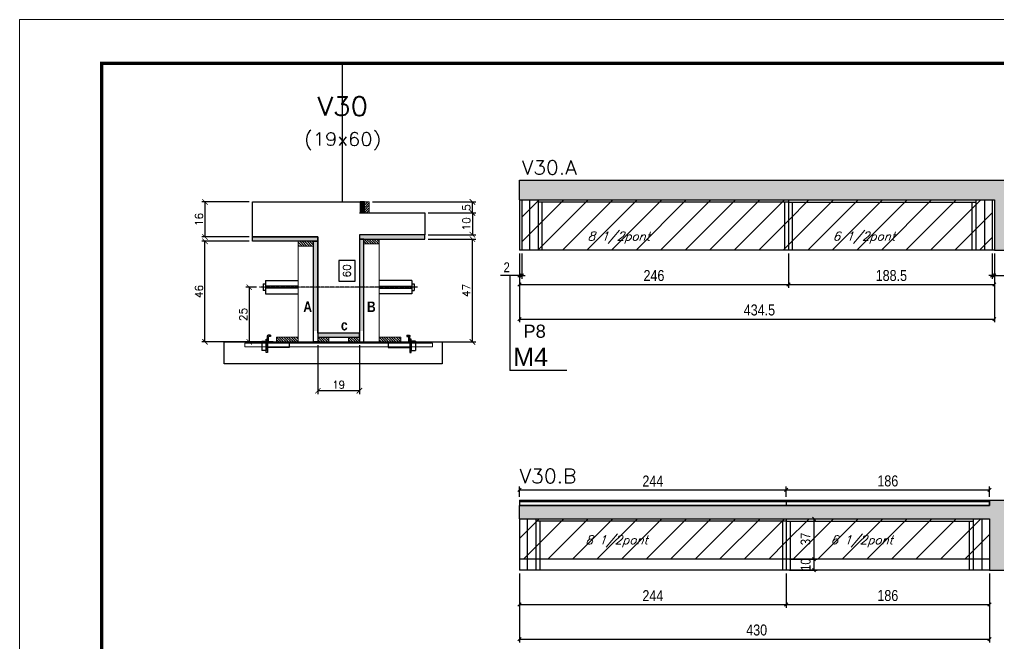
# Model space of a CAD drawing. Extents: x -10448 to -1189, y -11772 to 17235.
# Drawn here: x -10448 to -9553, y 7085 to 7656 of the extents above; entities that cross this region are included whole.
import ezdxf
from ezdxf.enums import TextEntityAlignment as Align

# ---------------------------------------------------------------- set-up
doc = ezdxf.new("R2010")
doc.units = 0
doc.linetypes.add('DASHED', pattern=[0.75, 0.5, -0.25])
doc.linetypes.add('HIDDEN', pattern=[0.375, 0.25, -0.125])
for name, color, linetype in [('5', 5, 'Continuous'), ('barrote', 251, 'Continuous'), ('COTA', 241, 'Continuous'), ('Cota Seção (2x)', 4, 'Continuous'), ('detalhes', 4, 'Continuous'), ('NOMENCLATURA', 7, 'Continuous'), ('Painéis', 200, 'Continuous'), ('presilha', 1, 'Continuous'), ('Reaproveitamento', 251, 'Continuous'), ('SARR_2.2x7', 40, 'Continuous'), ('SARR_3.5x7', 81, 'Continuous'), ('SARR_EDITAR', 141, 'Continuous'), ('TENSOR', 3, 'Continuous'), ('texto', 7, 'Continuous'), ('Texto de Titulo', 7, 'Continuous'), ('Texto Qtd Sarr', 242, 'Continuous')]:
    doc.layers.add(name, color=color, linetype=linetype)
for name, color, linetype, lineweight in [('CONCRETO', 251, 'Continuous', 25), ('Folhas', 255, 'Continuous', 9), ('Hachura', 251, 'Continuous', 9), ('Madeira', 126, 'Continuous', 18), ('SARRAFO DE PRESSAO', 251, 'DASHED', 9), ('SCO-___-LAJ', 2, 'Continuous', 0), ('Texto Seção', 7, 'Continuous', 15)]:
    doc.layers.add(name, color=color, linetype=linetype, lineweight=lineweight)
doc.styles.add('COTA TECNICA', font='techl___.ttf', dxfattribs={"height": 10})
doc.styles.add('COTA TECNICA-50', font='techl___.ttf', dxfattribs={"height": 9})
doc.styles.add('REGUA-120', font='ROMANS.shx', dxfattribs={"height": 15})
doc.styles.add('Romans', font='romans.shx')
doc.styles.get("Standard").update_dxf_attribs({"font": 'arial.ttf'})
doc.styles.add('TECNICA', font='techb___.ttf', dxfattribs={"height": 10})
doc.dimstyles.new('COTA PAINEL-50', dxfattribs={"dimtxt": 9, "dimasz": 3, "dimexe": 3, "dimexo": 3, "dimgap": 3, "dimtad": 1, "dimdec": 1, "dimzin": 12, "dimdsep": 46, "dimtxsty": 'COTA TECNICA-50', "dimblk1": 'OBLIQUE', "dimblk2": 'OBLIQUE', "dimsah": 1, "dimcen": 0.9, "dimclrd": 4, "dimclre": 4, "dimclrt": 240, "dimadec": 1, "dimazin": 3, "dimtfac": 1, "dimtdec": 1, "dimtmove": 0, "dimatfit": 3, "dimfxl": 1, "dimtolj": 1, "dimtzin": 12, "dimarcsym": 0})
doc.dimstyles.new('Cota Seção (2x)', dxfattribs={"dimtxt": 7, "dimasz": 5, "dimexe": 3, "dimexo": 3, "dimgap": 2, "dimtad": 3, "dimdec": 1, "dimlfac": 0.5, "dimzin": 12, "dimdsep": 46, "dimtxsty": 'Romans', "dimblk": 'ARCHTICK', "dimcen": 0, "dimclrd": 4, "dimclre": 4, "dimclrt": 1, "dimadec": 1, "dimazin": 3, "dimtfac": 1, "dimtdec": 1, "dimtmove": 0, "dimatfit": 3, "dimldrblk": 'OBLIQUE', "dimfxl": 1, "dimtolj": 1, "dimtzin": 12, "dimarcsym": 0})
doc.dimstyles.new('Cota Seção interna', dxfattribs={"dimtxt": 7, "dimasz": 6, "dimexe": 0.18, "dimexo": 2, "dimgap": -4, "dimtad": 3, "dimdec": 1, "dimlfac": 0.5, "dimzin": 12, "dimdsep": 46, "dimtxsty": 'Romans', "dimblk": 'ARCHTICK', "dimcen": 0.09, "dimse1": 1, "dimse2": 1, "dimsd1": 1, "dimsd2": 1, "dimclrd": 180, "dimclre": 5, "dimclrt": 1, "dimadec": 0, "dimazin": 3, "dimtfac": 1, "dimtdec": 1, "dimtofl": 0, "dimtmove": 0, "dimatfit": 3, "dimldrblk": 'ARCHTICK', "dimfxl": 1, "dimtolj": 1, "dimtzin": 0, "dimarcsym": 0})
doc.dimstyles.new('PAINEL', dxfattribs={"dimtxt": 10, "dimasz": 3, "dimexe": 3, "dimexo": 3, "dimgap": 3, "dimtad": 1, "dimdec": 1, "dimzin": 12, "dimdsep": 46, "dimtxsty": 'COTA TECNICA', "dimblk1": 'OBLIQUE', "dimblk2": 'OBLIQUE', "dimsah": 1, "dimcen": 0.9, "dimclrd": 4, "dimclre": 4, "dimclrt": 240, "dimadec": 1, "dimazin": 3, "dimtfac": 1, "dimtdec": 1, "dimtmove": 0, "dimatfit": 3, "dimfxl": 1, "dimtolj": 1, "dimtzin": 12, "dimarcsym": 0})
pattern_1 = [(45, (-139469.283, -18395.978), (-11.2253202, 11.2253202), [])]
pattern_2 = [(50, (-139469.2827, -18395.9775), (5.46554007, -0.47817257), [0.5715, -6.2865]), (355, (-139469.2827, -18395.9775), (-1.05730264, 5.73170536), [0.4572, -5.02921753]), (100.4514447, (-139468.827, -18396.0174), (4.40823741, 5.25353256), [0.48570026, -5.34270734]), (46.1842, (-139469.283, -18394.4535), (8.13237123, -1.26126984), [0.85725, -9.42975]), (96.6355576, (-139468.605, -18394.559), (7.122124, 7.42278374), [0.7285507, -8.01406824]), (351.184151, (-139469.283, -18394.4535), (7.122124, 7.42278374), [0.685799, -7.54379196]), (21, (-139468.5207, -18394.8345), (4.54843174, -3.06795595), [0.5715, -6.2865]), (326, (-139468.5207, -18394.8345), (1.85406085, 5.52563898), [0.4572, -5.0292]), (71.451445, (-139468.1417, -18395.09), (6.40249258, 2.45768307), [0.48570026, -5.34269813]), (37.5, (-139469.2827, -18395.9775), (0.092658098, 2.536651166), [0, -4.96824, 0, -5.1054, 0, -5.04825]), (7.5, (-139469.2827, -18395.9775), (2.004589875, 3.005417245), [0, -2.91084, 0, -4.85394, 0, -1.92405]), (327.5, (-139470.982, -18395.9775), (4.067717855, -0.17186232), [0, -1.905, 0, -5.9436, 0, -7.8867]), (317.5, (-139471.744, -18395.9775), (4.44387544, 0.76279473), [0, -2.4765, 0, -3.94716, 0, -5.6007])]

# ---------------------------------------------------------------- blocks, each defined once
blk = doc.blocks.new('9999999999')
at = {"layer": 'Folhas'}
blk.add_lwpolyline([(98138.98, 34190.21), (99623.98, 34190.21), (99623.98, 35240.21), (98138.98, 35240.21)], close=True, dxfattribs=at)
at = {"layer": 'Folhas', "color": 30, "const_width": 3}
blk.add_lwpolyline([(98213.98, 34230.21), (99583.98, 34230.21), (99583.98, 35200.21), (98213.98, 35200.21)], close=True, dxfattribs=at)
blk = doc.blocks.new('titulo1')
at = {"layer": 'Defpoints', "color": 252, "linetype": 'HIDDEN', "ltscale": 2}
blk.add_line((0, 0), (0, 125), dxfattribs=at)
at = {"layer": 'Defpoints', "style": 'Romans', "oblique": 15}
blk.add_attdef('FOLHA', text='', height=10, dxfattribs=at).set_placement((0, 15.58), align=Align.MIDDLE_CENTER)
at = {"layer": 'Texto Qtd Sarr', "color": 3, "style": 'Romans', "oblique": 15}
for tag, height, p in [('TITULO', 17, (0, 71.45)), ('SEÇÃO', 12, (0, 41.55))]:
    blk.add_attdef(tag, text='', height=height, dxfattribs=at).set_placement(p, align=Align.MIDDLE_CENTER)
blk = doc.blocks.new('_ArchTick')
at = {"color": 0, "linetype": 'ByBlock', "const_width": 0.15}
blk.add_lwpolyline([(-0.5, -0.5), (0.5, 0.5)], dxfattribs=at)
blk = doc.blocks.new('*D513')
at = {"layer": 'COTA', "color": 4, "lineweight": -2, "transparency": 16777216}
for p, q in [((-10074.27, 7478.81), (-10030.9, 7478.81)), ((-10033.9, 7478.81), (-10033.9, 7458.81)), ((-10074.27, 7458.81), (-10030.9, 7458.81))]:
    blk.add_line(p, q, dxfattribs=at)
at = {"layer": 'Defpoints', "color": 0, "transparency": 16777216}
for p in [(-10077.27, 7478.81), (-10077.27, 7458.81), (-10033.9, 7458.81)]:
    blk.add_point(p, dxfattribs=at)
at = {"layer": 'COTA', "color": 4, "lineweight": -2, "transparency": 16777216, "xscale": 5, "yscale": 5, "zscale": 5}
for p, rotation in [((-10033.9, 7478.81), 90), ((-10033.9, 7458.81), 270)]:
    blk.add_blockref('_ArchTick', p, dxfattribs=dict(at, rotation=rotation))
at = {"layer": 'COTA', "color": 1, "transparency": 16777216, "insert": (-10039.4, 7468.81), "char_height": 7, "attachment_point": 5, "rotation": 90, "style": 'Romans'}
blk.add_mtext('\\A1;10', dxfattribs=at)
blk = doc.blocks.new('_Oblique')
at = {"color": 0, "linetype": 'ByBlock', "lineweight": -2}
blk.add_line((-0.5, -0.5), (0.5, 0.5), dxfattribs=at)
blk = doc.blocks.new('*D514')
at = {"layer": 'COTA', "color": 4, "lineweight": -2, "transparency": 16777216}
for p, q in [((-10074.27, 7454.81), (-10030.9, 7454.81)), ((-10033.9, 7360.81), (-10033.9, 7454.81)), ((-10096.27, 7360.81), (-10030.9, 7360.81))]:
    blk.add_line(p, q, dxfattribs=at)
at = {"layer": 'Defpoints', "color": 0, "transparency": 16777216}
for p in [(-10077.27, 7454.81), (-10033.9, 7454.81), (-10099.27, 7360.81)]:
    blk.add_point(p, dxfattribs=at)
at = {"layer": 'COTA', "color": 4, "lineweight": -2, "transparency": 16777216, "xscale": 5, "yscale": 5, "zscale": 5}
for p, rotation in [((-10033.9, 7454.81), 90), ((-10033.9, 7360.81), 270)]:
    blk.add_blockref('_ArchTick', p, dxfattribs=dict(at, rotation=rotation))
at = {"layer": 'COTA', "color": 1, "transparency": 16777216, "insert": (-10039.4, 7407.81), "char_height": 7, "attachment_point": 5, "rotation": 90, "style": 'Romans'}
blk.add_mtext('\\A1;47', dxfattribs=at)
blk = doc.blocks.new('*D515')
at = {"layer": 'Cota Seção (2x)', "color": 180, "lineweight": -2, "transparency": 16777216}
for p, q in [((-10141.27, 7435.31), (-10156.27, 7435.31)), ((-10156.27, 7435.31), (-10156.27, 7416.31)), ((-10141.27, 7416.31), (-10141.27, 7435.31)), ((-10156.27, 7416.31), (-10141.27, 7416.31))]:
    blk.add_line(p, q, dxfattribs=at)
at = {"layer": 'Defpoints', "color": 0, "transparency": 16777216}
for p in [(-10137.27, 7488.81), (-10136.97, 7488.81), (-10136.97, 7368.81)]:
    blk.add_point(p, dxfattribs=at)
at = {"layer": 'Cota Seção (2x)', "color": 1, "transparency": 16777216, "insert": (-10148.77, 7425.81), "char_height": 7, "attachment_point": 5, "rotation": 90, "style": 'Romans'}
blk.add_mtext('\\A1;60', dxfattribs=at)
blk = doc.blocks.new('PRESILHA METÁLICA 1')
at = {"layer": 'presilha'}
for p, q in [((6, 15.5), (7.5, 15.5)), ((6, -2.5), (6, 15.5)), ((7.5, 10.6), (7.5, 19.9)), ((7.5, 15.5), (7.5, -2.5)), ((12, 21), (8.6, 21)), ((9, 11.6), (9, 18.9)), ((12, 19.5), (9.6, 19.5)), ((12, 21), (12, 19.5)), ((0, 13), (6, 13)), ((0, 13), (0, 0)), ((6, 0), (0, 0)), ((6, 13), (6, 0)), ((37.5, 4.1), (7.5, 4.1)), ((37.5, 11), (9.6, 11)), ((37.5, 11), (37.5, 4.1)), ((7.5, -2.5), (6, -2.5))]:
    blk.add_line(p, q, dxfattribs=at)
for centre, radius, start, end in [((8.6, 19.9), 1.14, 90, 180), ((9.6, 18.9), 0.57, 90, 180), ((9.6, 11.6), 0.57, 180, 270)]:
    blk.add_arc(centre, radius, start, end, dxfattribs=at)
blk = doc.blocks.new('*D516')
at = {"layer": 'COTA', "color": 4, "lineweight": -2, "transparency": 16777216}
for p, q in [((-10175.27, 7357.81), (-10175.27, 7313.08)), ((-10137.27, 7357.81), (-10137.27, 7313.08)), ((-10137.27, 7316.08), (-10175.27, 7316.08))]:
    blk.add_line(p, q, dxfattribs=at)
at = {"layer": 'Defpoints', "color": 0, "transparency": 16777216}
for p in [(-10175.27, 7360.81), (-10137.27, 7360.81), (-10175.27, 7316.08)]:
    blk.add_point(p, dxfattribs=at)
at = {"layer": 'COTA', "color": 4, "lineweight": -2, "transparency": 16777216, "xscale": 5, "yscale": 5, "zscale": 5, "rotation": 180}
blk.add_blockref('_ArchTick', (-10175.27, 7316.08), dxfattribs=at)
at = {"layer": 'COTA', "color": 4, "lineweight": -2, "transparency": 16777216, "xscale": 5, "yscale": 5, "zscale": 5}
blk.add_blockref('_ArchTick', (-10137.27, 7316.08), dxfattribs=at)
at = {"layer": 'COTA', "color": 1, "transparency": 16777216, "insert": (-10156.27, 7321.58), "char_height": 7, "attachment_point": 5, "style": 'Romans'}
blk.add_mtext('\\A1;19', dxfattribs=at)
blk = doc.blocks.new('*D1594')
at = {"layer": 'COTA', "color": 4, "lineweight": -2, "transparency": 16777216}
for p, q in [((-10231.58, 7410.8), (-10241.08, 7410.8)), ((-10238.08, 7410.8), (-10238.08, 7360.81)), ((-10216.27, 7360.81), (-10241.08, 7360.81))]:
    blk.add_line(p, q, dxfattribs=at)
at = {"layer": 'Defpoints', "color": 0, "transparency": 16777216}
for p in [(-10228.58, 7410.8), (-10238.08, 7360.81), (-10213.27, 7360.81)]:
    blk.add_point(p, dxfattribs=at)
at = {"layer": 'COTA', "color": 4, "lineweight": -2, "transparency": 16777216, "xscale": 5, "yscale": 5, "zscale": 5}
for p, rotation in [((-10238.08, 7410.8), 90), ((-10238.08, 7360.81), 270)]:
    blk.add_blockref('_ArchTick', p, dxfattribs=dict(at, rotation=rotation))
at = {"layer": 'COTA', "color": 1, "transparency": 16777216, "insert": (-10243.58, 7385.8), "char_height": 7, "attachment_point": 5, "rotation": 90, "style": 'Romans'}
blk.add_mtext('\\A1;25', dxfattribs=at)
blk = doc.blocks.new('*D524')
at = {"layer": 'COTA', "color": 4, "lineweight": -2, "transparency": 16777216}
for p, q in [((-10238.27, 7488.81), (-10281.64, 7488.81)), ((-10278.64, 7488.81), (-10278.64, 7456.81)), ((-10238.27, 7456.81), (-10281.64, 7456.81))]:
    blk.add_line(p, q, dxfattribs=at)
at = {"layer": 'Defpoints', "color": 0, "transparency": 16777216}
for p in [(-10235.27, 7488.81), (-10278.64, 7456.81), (-10235.27, 7456.81)]:
    blk.add_point(p, dxfattribs=at)
at = {"layer": 'COTA', "color": 4, "lineweight": -2, "transparency": 16777216, "xscale": 5, "yscale": 5, "zscale": 5}
for p, rotation in [((-10278.64, 7488.81), 90), ((-10278.64, 7456.81), 270)]:
    blk.add_blockref('_ArchTick', p, dxfattribs=dict(at, rotation=rotation))
at = {"layer": 'COTA', "color": 1, "transparency": 16777216, "insert": (-10284.14, 7472.81), "char_height": 7, "attachment_point": 5, "rotation": 90, "style": 'Romans'}
blk.add_mtext('\\A1;16', dxfattribs=at)
blk = doc.blocks.new('*D525')
at = {"layer": 'COTA', "color": 4, "lineweight": -2, "transparency": 16777216}
for p, q in [((-10238.27, 7452.81), (-10281.64, 7452.81)), ((-10278.64, 7360.81), (-10278.64, 7452.81)), ((-10216.27, 7360.81), (-10281.64, 7360.81))]:
    blk.add_line(p, q, dxfattribs=at)
at = {"layer": 'Defpoints', "color": 0, "transparency": 16777216}
for p in [(-10278.64, 7452.81), (-10235.27, 7452.81), (-10213.27, 7360.81)]:
    blk.add_point(p, dxfattribs=at)
at = {"layer": 'COTA', "color": 4, "lineweight": -2, "transparency": 16777216, "xscale": 5, "yscale": 5, "zscale": 5}
for p, rotation in [((-10278.64, 7452.81), 90), ((-10278.64, 7360.81), 270)]:
    blk.add_blockref('_ArchTick', p, dxfattribs=dict(at, rotation=rotation))
at = {"layer": 'COTA', "color": 1, "transparency": 16777216, "insert": (-10284.14, 7406.81), "char_height": 7, "attachment_point": 5, "rotation": 90, "style": 'Romans'}
blk.add_mtext('\\A1;46', dxfattribs=at)
blk = doc.blocks.new('*D526')
at = {"layer": 'COTA', "color": 4, "lineweight": -2, "transparency": 16777216}
for p, q in [((-10125.24, 7488.81), (-10030.9, 7488.81)), ((-10033.9, 7478.81), (-10033.9, 7488.81)), ((-10074.27, 7478.81), (-10030.9, 7478.81))]:
    blk.add_line(p, q, dxfattribs=at)
at = {"layer": 'Defpoints', "color": 0, "transparency": 16777216}
for p in [(-10128.24, 7488.81), (-10033.9, 7488.81), (-10077.27, 7478.81)]:
    blk.add_point(p, dxfattribs=at)
at = {"layer": 'COTA', "color": 4, "lineweight": -2, "transparency": 16777216, "xscale": 5, "yscale": 5, "zscale": 5}
for p, rotation in [((-10033.9, 7488.81), 90), ((-10033.9, 7478.81), 270)]:
    blk.add_blockref('_ArchTick', p, dxfattribs=dict(at, rotation=rotation))
at = {"layer": 'COTA', "color": 1, "transparency": 16777216, "insert": (-10039.4, 7483.81), "char_height": 7, "attachment_point": 5, "rotation": 90, "style": 'Romans'}
blk.add_mtext('\\A1;5', dxfattribs=at)
blk = doc.blocks.new('*D1603')
at = {"layer": 'COTA', "color": 4, "linetype": 'ByBlock', "lineweight": -2, "transparency": 16777216}
for p, q in [((-9990.74, 7441.78), (-9990.74, 7410.32)), ((-9744.74, 7441.78), (-9744.74, 7410.32)), ((-9990.74, 7413.32), (-9744.74, 7413.32))]:
    blk.add_line(p, q, dxfattribs=at)
at = {"layer": 'Defpoints', "color": 0, "linetype": 'ByBlock', "transparency": 16777216}
for p in [(-9990.74, 7444.78), (-9744.74, 7444.78), (-9744.74, 7413.32)]:
    blk.add_point(p, dxfattribs=at)
at = {"layer": 'COTA', "color": 4, "linetype": 'ByBlock', "lineweight": -2, "transparency": 16777216, "xscale": 3, "yscale": 3, "zscale": 3, "rotation": 180}
blk.add_blockref('_Oblique', (-9990.74, 7413.32), dxfattribs=at)
at = {"layer": 'COTA', "color": 4, "linetype": 'ByBlock', "lineweight": -2, "transparency": 16777216, "xscale": 3, "yscale": 3, "zscale": 3}
blk.add_blockref('_Oblique', (-9744.74, 7413.32), dxfattribs=at)
at = {"layer": 'COTA', "color": 240, "linetype": 'ByBlock', "transparency": 16777216, "insert": (-9867.74, 7421.42), "char_height": 10, "attachment_point": 5, "style": 'COTA TECNICA'}
blk.add_mtext('\\A1;246', dxfattribs=at)
blk = doc.blocks.new('*D527')
at = {"layer": 'COTA', "color": 4, "linetype": 'ByBlock', "lineweight": -2, "transparency": 16777216}
for p, q in [((-9744.74, 7441.78), (-9744.74, 7410.32)), ((-9556.24, 7441.78), (-9556.24, 7410.32)), ((-9744.74, 7413.32), (-9556.24, 7413.32))]:
    blk.add_line(p, q, dxfattribs=at)
at = {"layer": 'Defpoints', "color": 0, "linetype": 'ByBlock', "transparency": 16777216}
for p in [(-9744.74, 7444.78), (-9556.24, 7444.78), (-9556.24, 7413.32)]:
    blk.add_point(p, dxfattribs=at)
at = {"layer": 'COTA', "color": 4, "linetype": 'ByBlock', "lineweight": -2, "transparency": 16777216, "xscale": 3, "yscale": 3, "zscale": 3, "rotation": 180}
blk.add_blockref('_Oblique', (-9744.74, 7413.32), dxfattribs=at)
at = {"layer": 'COTA', "color": 4, "linetype": 'ByBlock', "lineweight": -2, "transparency": 16777216, "xscale": 3, "yscale": 3, "zscale": 3}
blk.add_blockref('_Oblique', (-9556.24, 7413.32), dxfattribs=at)
at = {"layer": 'COTA', "color": 240, "linetype": 'ByBlock', "transparency": 16777216, "insert": (-9650.49, 7421.45), "char_height": 10, "attachment_point": 5, "style": 'COTA TECNICA'}
blk.add_mtext('\\A1;188.5', dxfattribs=at)
blk = doc.blocks.new('*D528')
at = {"layer": 'COTA', "color": 4, "linetype": 'ByBlock', "lineweight": -2, "transparency": 16777216}
for p, q in [((-9990.74, 7441.78), (-9990.74, 7378.7)), ((-9556.24, 7441.78), (-9556.24, 7378.7)), ((-9990.74, 7381.7), (-9556.24, 7381.7))]:
    blk.add_line(p, q, dxfattribs=at)
at = {"layer": 'Defpoints', "color": 0, "linetype": 'ByBlock', "transparency": 16777216}
for p in [(-9990.74, 7444.78), (-9556.24, 7444.78), (-9556.24, 7381.7)]:
    blk.add_point(p, dxfattribs=at)
at = {"layer": 'COTA', "color": 4, "linetype": 'ByBlock', "lineweight": -2, "transparency": 16777216, "xscale": 3, "yscale": 3, "zscale": 3, "rotation": 180}
blk.add_blockref('_Oblique', (-9990.74, 7381.7), dxfattribs=at)
at = {"layer": 'COTA', "color": 4, "linetype": 'ByBlock', "lineweight": -2, "transparency": 16777216, "xscale": 3, "yscale": 3, "zscale": 3}
blk.add_blockref('_Oblique', (-9556.24, 7381.7), dxfattribs=at)
at = {"layer": 'COTA', "color": 240, "linetype": 'ByBlock', "transparency": 16777216, "insert": (-9771.24, 7389.92), "char_height": 10, "attachment_point": 5, "style": 'COTA TECNICA'}
blk.add_mtext('\\A1;434.5', dxfattribs=at)
blk = doc.blocks.new('*D1605')
at = {"layer": 'COTA', "color": 4, "linetype": 'ByBlock', "lineweight": -2, "transparency": 16777216}
for p, q in [((-9990.74, 7441.78), (-9990.74, 7418.52)), ((-9988.74, 7441.78), (-9988.74, 7418.52)), ((-9990.74, 7421.52), (-10008.24, 7421.52)), ((-9988.74, 7421.52), (-9990.74, 7421.52)), ((-9988.74, 7421.52), (-9985.74, 7421.52))]:
    blk.add_line(p, q, dxfattribs=at)
at = {"layer": 'Defpoints', "color": 0, "linetype": 'ByBlock', "transparency": 16777216}
for p in [(-9990.74, 7444.78), (-9988.74, 7444.78), (-9990.74, 7421.52)]:
    blk.add_point(p, dxfattribs=at)
at = {"layer": 'COTA', "color": 4, "linetype": 'ByBlock', "lineweight": -2, "transparency": 16777216, "xscale": 3, "yscale": 3, "zscale": 3}
blk.add_blockref('_Oblique', (-9990.74, 7421.52), dxfattribs=at)
at = {"layer": 'COTA', "color": 4, "linetype": 'ByBlock', "lineweight": -2, "transparency": 16777216, "xscale": 3, "yscale": 3, "zscale": 3, "rotation": 180}
blk.add_blockref('_Oblique', (-9988.74, 7421.52), dxfattribs=at)
at = {"layer": 'COTA', "color": 240, "linetype": 'ByBlock', "transparency": 16777216, "insert": (-10002.49, 7429.02), "char_height": 9, "attachment_point": 5, "style": 'COTA TECNICA-50'}
blk.add_mtext('\\A1;2', dxfattribs=at)
blk = doc.blocks.new('*D1606')
at = {"layer": 'COTA', "color": 4, "linetype": 'ByBlock', "lineweight": -2, "transparency": 16777216}
for p, q in [((-9558.24, 7441.78), (-9558.24, 7418.52)), ((-9556.24, 7441.78), (-9556.24, 7418.52)), ((-9558.24, 7421.52), (-9561.24, 7421.52)), ((-9558.24, 7421.52), (-9556.24, 7421.52)), ((-9556.24, 7421.52), (-9538.74, 7421.52))]:
    blk.add_line(p, q, dxfattribs=at)
at = {"layer": 'Defpoints', "color": 0, "linetype": 'ByBlock', "transparency": 16777216}
for p in [(-9558.24, 7444.78), (-9556.24, 7444.78), (-9556.24, 7421.52)]:
    blk.add_point(p, dxfattribs=at)
at = {"layer": 'COTA', "color": 4, "linetype": 'ByBlock', "lineweight": -2, "transparency": 16777216, "xscale": 3, "yscale": 3, "zscale": 3}
blk.add_blockref('_Oblique', (-9558.24, 7421.52), dxfattribs=at)
at = {"layer": 'COTA', "color": 4, "linetype": 'ByBlock', "lineweight": -2, "transparency": 16777216, "xscale": 3, "yscale": 3, "zscale": 3, "rotation": 180}
blk.add_blockref('_Oblique', (-9556.24, 7421.52), dxfattribs=at)
at = {"layer": 'COTA', "color": 240, "linetype": 'ByBlock', "transparency": 16777216, "insert": (-9544.49, 7429.02), "char_height": 9, "attachment_point": 5, "style": 'COTA TECNICA-50'}
blk.add_mtext('\\A1;2', dxfattribs=at)
blk = doc.blocks.new('*D1608')
at = {"layer": 'COTA', "color": 4, "linetype": 'ByBlock', "lineweight": -2, "transparency": 16777216}
for p, q in [((-9990.74, 7149.02), (-9990.74, 7117.56)), ((-9746.74, 7149.02), (-9746.74, 7117.56)), ((-9990.74, 7120.56), (-9746.74, 7120.56))]:
    blk.add_line(p, q, dxfattribs=at)
at = {"layer": 'Defpoints', "color": 0, "linetype": 'ByBlock', "transparency": 16777216}
for p in [(-9990.74, 7152.02), (-9746.74, 7152.02), (-9746.74, 7120.56)]:
    blk.add_point(p, dxfattribs=at)
at = {"layer": 'COTA', "color": 4, "linetype": 'ByBlock', "lineweight": -2, "transparency": 16777216, "xscale": 3, "yscale": 3, "zscale": 3, "rotation": 180}
blk.add_blockref('_Oblique', (-9990.74, 7120.56), dxfattribs=at)
at = {"layer": 'COTA', "color": 4, "linetype": 'ByBlock', "lineweight": -2, "transparency": 16777216, "xscale": 3, "yscale": 3, "zscale": 3}
blk.add_blockref('_Oblique', (-9746.74, 7120.56), dxfattribs=at)
at = {"layer": 'COTA', "color": 240, "linetype": 'ByBlock', "transparency": 16777216, "insert": (-9868.74, 7128.63), "char_height": 10, "attachment_point": 5, "style": 'COTA TECNICA'}
blk.add_mtext('\\A1;244', dxfattribs=at)
blk = doc.blocks.new('*D1609')
at = {"layer": 'COTA', "color": 4, "linetype": 'ByBlock', "lineweight": -2, "transparency": 16777216}
for p, q in [((-9746.74, 7149.02), (-9746.74, 7117.56)), ((-9560.74, 7149.02), (-9560.74, 7117.56)), ((-9746.74, 7120.56), (-9560.74, 7120.56))]:
    blk.add_line(p, q, dxfattribs=at)
at = {"layer": 'Defpoints', "color": 0, "linetype": 'ByBlock', "transparency": 16777216}
for p in [(-9746.74, 7152.02), (-9560.74, 7152.02), (-9560.74, 7120.56)]:
    blk.add_point(p, dxfattribs=at)
at = {"layer": 'COTA', "color": 4, "linetype": 'ByBlock', "lineweight": -2, "transparency": 16777216, "xscale": 3, "yscale": 3, "zscale": 3, "rotation": 180}
blk.add_blockref('_Oblique', (-9746.74, 7120.56), dxfattribs=at)
at = {"layer": 'COTA', "color": 4, "linetype": 'ByBlock', "lineweight": -2, "transparency": 16777216, "xscale": 3, "yscale": 3, "zscale": 3}
blk.add_blockref('_Oblique', (-9560.74, 7120.56), dxfattribs=at)
at = {"layer": 'COTA', "color": 240, "linetype": 'ByBlock', "transparency": 16777216, "insert": (-9653.74, 7128.68), "char_height": 10, "attachment_point": 5, "style": 'COTA TECNICA'}
blk.add_mtext('\\A1;186', dxfattribs=at)
blk = doc.blocks.new('*D535')
at = {"layer": 'COTA', "color": 4, "linetype": 'ByBlock', "lineweight": -2, "transparency": 16777216}
for p, q in [((-9990.74, 7149.02), (-9990.74, 7085.94)), ((-9560.74, 7149.02), (-9560.74, 7085.94)), ((-9990.74, 7088.94), (-9560.74, 7088.94))]:
    blk.add_line(p, q, dxfattribs=at)
at = {"layer": 'Defpoints', "color": 0, "linetype": 'ByBlock', "transparency": 16777216}
for p in [(-9990.74, 7152.02), (-9560.74, 7152.02), (-9560.74, 7088.94)]:
    blk.add_point(p, dxfattribs=at)
at = {"layer": 'COTA', "color": 4, "linetype": 'ByBlock', "lineweight": -2, "transparency": 16777216, "xscale": 3, "yscale": 3, "zscale": 3, "rotation": 180}
blk.add_blockref('_Oblique', (-9990.74, 7088.94), dxfattribs=at)
at = {"layer": 'COTA', "color": 4, "linetype": 'ByBlock', "lineweight": -2, "transparency": 16777216, "xscale": 3, "yscale": 3, "zscale": 3}
blk.add_blockref('_Oblique', (-9560.74, 7088.94), dxfattribs=at)
at = {"layer": 'COTA', "color": 240, "linetype": 'ByBlock', "transparency": 16777216, "insert": (-9773.74, 7097.16), "char_height": 10, "attachment_point": 5, "style": 'COTA TECNICA'}
blk.add_mtext('\\A1;430', dxfattribs=at)
blk = doc.blocks.new('*D1599')
at = {"layer": 'COTA', "color": 4, "linetype": 'ByBlock', "lineweight": -2, "transparency": 16777216}
for p, q in [((-9990.74, 7219.02), (-9990.74, 7228.4)), ((-9990.74, 7225.4), (-9746.74, 7225.4)), ((-9746.74, 7219.02), (-9746.74, 7228.4))]:
    blk.add_line(p, q, dxfattribs=at)
at = {"layer": 'Defpoints', "color": 0, "linetype": 'ByBlock', "transparency": 16777216}
for p in [(-9746.74, 7225.4), (-9990.74, 7216.02), (-9746.74, 7216.02)]:
    blk.add_point(p, dxfattribs=at)
at = {"layer": 'COTA', "color": 4, "linetype": 'ByBlock', "lineweight": -2, "transparency": 16777216, "xscale": 3, "yscale": 3, "zscale": 3, "rotation": 180}
blk.add_blockref('_Oblique', (-9990.74, 7225.4), dxfattribs=at)
at = {"layer": 'COTA', "color": 4, "linetype": 'ByBlock', "lineweight": -2, "transparency": 16777216, "xscale": 3, "yscale": 3, "zscale": 3}
blk.add_blockref('_Oblique', (-9746.74, 7225.4), dxfattribs=at)
at = {"layer": 'COTA', "color": 240, "linetype": 'ByBlock', "transparency": 16777216, "insert": (-9868.74, 7233.47), "char_height": 10, "attachment_point": 5, "style": 'COTA TECNICA'}
blk.add_mtext('\\A1;244', dxfattribs=at)
blk = doc.blocks.new('*D518')
at = {"layer": 'COTA', "color": 4, "linetype": 'ByBlock', "lineweight": -2, "transparency": 16777216}
for p, q in [((-9746.74, 7219.02), (-9746.74, 7228.4)), ((-9746.74, 7225.4), (-9560.74, 7225.4)), ((-9560.74, 7219.02), (-9560.74, 7228.4))]:
    blk.add_line(p, q, dxfattribs=at)
at = {"layer": 'Defpoints', "color": 0, "linetype": 'ByBlock', "transparency": 16777216}
for p in [(-9560.74, 7225.4), (-9746.74, 7216.02), (-9560.74, 7216.02)]:
    blk.add_point(p, dxfattribs=at)
at = {"layer": 'COTA', "color": 4, "linetype": 'ByBlock', "lineweight": -2, "transparency": 16777216, "xscale": 3, "yscale": 3, "zscale": 3, "rotation": 180}
blk.add_blockref('_Oblique', (-9746.74, 7225.4), dxfattribs=at)
at = {"layer": 'COTA', "color": 4, "linetype": 'ByBlock', "lineweight": -2, "transparency": 16777216, "xscale": 3, "yscale": 3, "zscale": 3}
blk.add_blockref('_Oblique', (-9560.74, 7225.4), dxfattribs=at)
at = {"layer": 'COTA', "color": 240, "linetype": 'ByBlock', "transparency": 16777216, "insert": (-9653.74, 7233.52), "char_height": 10, "attachment_point": 5, "style": 'COTA TECNICA'}
blk.add_mtext('\\A1;186', dxfattribs=at)
blk = doc.blocks.new('*D1601')
at = {"layer": 'COTA', "color": 4, "linetype": 'ByBlock', "lineweight": -2, "transparency": 16777216}
for p, q in [((-9743.74, 7162.02), (-9718.28, 7162.02)), ((-9721.28, 7152.02), (-9721.28, 7162.02)), ((-9743.74, 7152.02), (-9718.28, 7152.02))]:
    blk.add_line(p, q, dxfattribs=at)
at = {"layer": 'Defpoints', "color": 0, "linetype": 'ByBlock', "transparency": 16777216}
for p in [(-9746.74, 7162.02), (-9721.28, 7162.02), (-9746.74, 7152.02)]:
    blk.add_point(p, dxfattribs=at)
at = {"layer": 'COTA', "color": 4, "linetype": 'ByBlock', "lineweight": -2, "transparency": 16777216, "xscale": 3, "yscale": 3, "zscale": 3}
for p, rotation in [((-9721.28, 7162.02), 90), ((-9721.28, 7152.02), 270)]:
    blk.add_blockref('_Oblique', p, dxfattribs=dict(at, rotation=rotation))
at = {"layer": 'COTA', "color": 240, "linetype": 'ByBlock', "transparency": 16777216, "insert": (-9728.87, 7157.02), "char_height": 9, "attachment_point": 5, "rotation": 90, "style": 'COTA TECNICA-50'}
blk.add_mtext('\\A1;10', dxfattribs=at)
blk = doc.blocks.new('*D1602')
at = {"layer": 'COTA', "color": 4, "linetype": 'ByBlock', "lineweight": -2, "transparency": 16777216}
for p, q in [((-9743.74, 7199.02), (-9718.28, 7199.02)), ((-9721.28, 7162.02), (-9721.28, 7199.02)), ((-9743.74, 7162.02), (-9718.28, 7162.02))]:
    blk.add_line(p, q, dxfattribs=at)
at = {"layer": 'Defpoints', "color": 0, "linetype": 'ByBlock', "transparency": 16777216}
for p in [(-9746.74, 7199.02), (-9721.28, 7199.02), (-9746.74, 7162.02)]:
    blk.add_point(p, dxfattribs=at)
at = {"layer": 'COTA', "color": 4, "linetype": 'ByBlock', "lineweight": -2, "transparency": 16777216, "xscale": 3, "yscale": 3, "zscale": 3}
for p, rotation in [((-9721.28, 7199.02), 90), ((-9721.28, 7162.02), 270)]:
    blk.add_blockref('_Oblique', p, dxfattribs=dict(at, rotation=rotation))
at = {"layer": 'COTA', "color": 240, "linetype": 'ByBlock', "transparency": 16777216, "insert": (-9728.98, 7180.52), "char_height": 9, "attachment_point": 5, "rotation": 90, "style": 'COTA TECNICA-50'}
blk.add_mtext('\\A1;37', dxfattribs=at)

msp = doc.modelspace()

# ---------------------------------------------------------------- hatches: boundary and pattern name
at = {"layer": 'COTA', "linetype": 'ByBlock'}
h = msp.add_hatch(dxfattribs=at)
h.set_pattern_fill('AR-CONC', color=256, scale=0.03)
h.set_pattern_definition(pattern_2)
h.paths.add_polyline_path([(-9511.74, 7444.78), (-9511.74, 7490.78), (-9077.24, 7490.78), (-9077.24, 7508.78), (-9990.74, 7508.78), (-9990.74, 7490.78), (-9556.24, 7490.78), (-9556.24, 7444.78)])
h = msp.add_hatch(dxfattribs=at)
h.set_pattern_fill('AR-CONC', color=256, scale=0.03)
h.set_pattern_definition(pattern_2)
h.paths.add_polyline_path([(-9560.74, 7152.02), (-9525.74, 7152.02), (-9525.74, 7199.02), (-9095.74, 7199.02), (-9095.74, 7211.02), (-9525.74, 7211.02), (-9525.74, 7216.02), (-9560.74, 7216.02), (-9560.74, 7211.02), (-9990.74, 7211.02), (-9990.74, 7199.02), (-9560.74, 7199.02)])
at = {"layer": 'Hachura'}
h = msp.add_hatch(color=256, dxfattribs=at)
h.dxf.hatch_style = 1
h.paths.add_polyline_path([(-10132.64, 7488.81), (-10136.64, 7488.81), (-10136.64, 7478.81), (-10132.64, 7478.81)])
h = msp.add_hatch(dxfattribs=at)
h.set_pattern_fill('ANSI31', color=256, scale=0.5, angle=180, style=0)
h.set_pattern_definition([(225, (-18382.8832, -15804.117), (1.12253202, -1.12253202), [])])
h.paths.add_polyline_path([(-10132.64, 7488.81), (-10128.24, 7488.81), (-10128.24, 7478.81), (-10132.64, 7478.81)])
h = msp.add_hatch(color=256, dxfattribs=at)
h.dxf.hatch_style = 1
h.paths.add_polyline_path([(-10235.27, 7452.81), (-10235.27, 7456.81), (-10175.27, 7456.81), (-10175.27, 7452.81)])
h = msp.add_hatch(color=256, dxfattribs=at)
h.dxf.hatch_style = 1
h.paths.add_polyline_path([(-10077.27, 7454.81), (-10077.27, 7458.81), (-10137.27, 7458.81), (-10137.27, 7454.81)])
h = msp.add_hatch(color=256, dxfattribs=at)
h.dxf.hatch_style = 1
h.paths.add_polyline_path([(-10133.27, 7454.81), (-10137.27, 7454.81), (-10137.27, 7370.81), (-10133.27, 7370.81)])
h = msp.add_hatch(dxfattribs=at)
h.set_pattern_fill('ANSI31', color=256, scale=0.5, angle=90, style=0)
h.set_pattern_definition([(135, (-33469.1954, 15758.0494), (-1.12253202, -1.12253202), [])])
h.paths.add_polyline_path([(-10119.27, 7454.81), (-10119.27, 7450.41), (-10133.27, 7450.41), (-10133.27, 7454.81)])
h = msp.add_hatch(dxfattribs=at)
h.set_pattern_fill('ANSI31', color=256, scale=0.5, angle=90, style=0)
h.set_pattern_definition([(135, (-33373.1954, 15756.0494), (-1.12253202, -1.12253202), [])])
h.paths.add_polyline_path([(-10193.27, 7452.81), (-10193.27, 7448.41), (-10179.27, 7448.41), (-10179.27, 7452.81)])
h = msp.add_hatch(color=256, dxfattribs=at)
h.dxf.hatch_style = 1
h.paths.add_polyline_path([(-10179.27, 7452.81), (-10175.27, 7452.81), (-10175.27, 7370.81), (-10179.27, 7370.81)])
h = msp.add_hatch(dxfattribs=at)
h.set_pattern_fill('ANSI31', color=256, scale=0.5, angle=270, style=0)
h.set_pattern_definition([(315, (12452.045, -868.838), (1.12253202, 1.12253202), [])])
h.paths.add_polyline_path([(-10213.27, 7360.81), (-10213.27, 7365.21), (-10193.27, 7365.21), (-10193.27, 7360.81)])
h = msp.add_hatch(color=256, dxfattribs=at)
h.dxf.hatch_style = 1
h.paths.add_polyline_path([(-10137.27, 7365.21), (-10137.27, 7368.81), (-10175.27, 7368.81), (-10175.27, 7365.21)])
h = msp.add_hatch(dxfattribs=at)
h.set_pattern_fill('ANSI31', color=256, scale=0.5, angle=270, style=0)
h.set_pattern_definition([(315, (12418.045, -868.838), (1.12253202, 1.12253202), [])])
h.paths.add_polyline_path([(-10165.27, 7360.81), (-10165.27, 7365.21), (-10175.27, 7365.21), (-10175.27, 7360.81)])
h = msp.add_hatch(dxfattribs=at)
h.set_pattern_fill('ANSI31', color=256, scale=0.5, angle=270, style=0)
h.set_pattern_definition([(315, (12356.045, -868.838), (1.12253202, 1.12253202), [])])
h.paths.add_polyline_path([(-10137.27, 7360.81), (-10137.27, 7365.21), (-10147.27, 7365.21), (-10147.27, 7360.81)])
h = msp.add_hatch(dxfattribs=at)
h.set_pattern_fill('ANSI31', color=256, scale=0.5, angle=270, style=0)
h.set_pattern_definition([(315, (12346.045, -868.838), (1.12253202, 1.12253202), [])])
h.paths.add_polyline_path([(-10099.27, 7360.81), (-10099.27, 7365.21), (-10119.27, 7365.21), (-10119.27, 7360.81)])
at = {"layer": 'Reaproveitamento', "linetype": 'ByBlock'}
h = msp.add_hatch(dxfattribs=at)
h.set_pattern_fill('ANSI31', color=256, scale=5)
h.set_pattern_definition(pattern_1)
h.paths.add_polyline_path([(-9988.74, 7490.78), (-9988.74, 7444.78), (-9744.74, 7444.78), (-9744.74, 7490.78)])
h = msp.add_hatch(dxfattribs=at)
h.set_pattern_fill('ANSI31', color=256, scale=5)
h.set_pattern_definition(pattern_1)
h.paths.add_polyline_path([(-9558.24, 7444.78), (-9558.24, 7490.78), (-9744.74, 7490.78), (-9744.74, 7444.78)])
h = msp.add_hatch(dxfattribs=at)
h.set_pattern_fill('ANSI31', color=256, scale=5)
h.set_pattern_definition(pattern_1)
h.paths.add_polyline_path([(-9746.74, 7162.02), (-9746.74, 7199.02), (-9990.74, 7199.02), (-9990.74, 7162.02)], flags=17)
h = msp.add_hatch(dxfattribs=at)
h.set_pattern_fill('ANSI31', color=256, scale=5)
h.set_pattern_definition(pattern_1)
h.paths.add_polyline_path([(-9560.74, 7162.02), (-9560.74, 7199.02), (-9746.74, 7199.02), (-9746.74, 7162.02)], flags=17)

# ---------------------------------------------------------------- linework, layer by layer
at = {"ltscale": 3}
for p, q in [((-10225.27, 7413.8), (-10225.27, 7407.8)), ((-10225.27, 7413.8), (-10223.27, 7413.8)), ((-10223.27, 7416.8), (-10223.27, 7404.8)), ((-10223.27, 7416.8), (-10193.27, 7416.8)), ((-10193.27, 7411.8), (-10223.27, 7411.8)), ((-10193.27, 7409.8), (-10223.27, 7409.8)), ((-10089.27, 7416.8), (-10119.27, 7416.8)), ((-10119.27, 7411.8), (-10089.27, 7411.8)), ((-10119.27, 7409.8), (-10089.27, 7409.8)), ((-10089.27, 7416.8), (-10089.27, 7404.8)), ((-10089.27, 7413.8), (-10087.27, 7413.8)), ((-10087.27, 7413.8), (-10087.27, 7407.8)), ((-10223.27, 7407.8), (-10225.27, 7407.8)), ((-10223.27, 7404.8), (-10193.27, 7404.8)), ((-10089.27, 7404.8), (-10119.27, 7404.8)), ((-10089.27, 7407.8), (-10087.27, 7407.8))]:
    msp.add_line(p, q, dxfattribs=at)
at = {"layer": 'barrote'}
msp.add_lwpolyline([(-10061.42, 7340.81), (-10261, 7340.81), (-10261, 7360.81), (-10061.42, 7360.81)], close=True, dxfattribs=at)
at = {"layer": 'CONCRETO'}
for points in [[(-10235.27, 7456.81), (-10235.27, 7488.81), (-10136.64, 7488.81)], [(-10137.27, 7478.81), (-10077.27, 7478.81), (-10077.27, 7458.81), (-10137.27, 7458.81), (-10137.27, 7368.81), (-10175.27, 7368.81), (-10175.27, 7456.81), (-10235.27, 7456.81)]]:
    msp.add_lwpolyline(points, dxfattribs=at)
at = {"layer": 'COTA', "linetype": 'ByBlock'}
for p, q in [((-9990.74, 7508.78), (-9077.24, 7508.78)), ((-9990.74, 7490.78), (-9990.74, 7508.78)), ((-9556.24, 7444.78), (-9511.74, 7444.78)), ((-9990.74, 7199.02), (-9990.74, 7211.02)), ((-9990.74, 7211.02), (-9560.74, 7211.02)), ((-9560.74, 7216.02), (-9525.74, 7216.02)), ((-9560.74, 7152.02), (-9525.74, 7152.02))]:
    msp.add_line(p, q, dxfattribs=at)
at = {"layer": 'Madeira'}
for points in [[(-10132.64, 7488.81), (-10128.24, 7488.81), (-10128.24, 7478.81), (-10132.64, 7478.81)], [(-10119.27, 7454.81), (-10119.27, 7450.41), (-10133.27, 7450.41), (-10133.27, 7454.81)], [(-10119.27, 7360.81), (-10133.27, 7360.81), (-10133.27, 7454.81), (-10119.27, 7454.81)], [(-10193.27, 7452.81), (-10193.27, 7448.41), (-10179.27, 7448.41), (-10179.27, 7452.81)], [(-10193.27, 7360.81), (-10179.27, 7360.81), (-10179.27, 7452.81), (-10193.27, 7452.81)], [(-10213.27, 7360.81), (-10213.27, 7365.21), (-10193.27, 7365.21), (-10193.27, 7360.81)], [(-10165.27, 7360.81), (-10165.27, 7365.21), (-10175.27, 7365.21), (-10175.27, 7360.81)], [(-10137.27, 7360.81), (-10137.27, 7365.21), (-10147.27, 7365.21), (-10147.27, 7360.81)], [(-10099.27, 7360.81), (-10099.27, 7365.21), (-10119.27, 7365.21), (-10119.27, 7360.81)]]:
    msp.add_lwpolyline(points, close=True, dxfattribs=at)
at = {"layer": 'NOMENCLATURA', "linetype": 'Continuous'}
for p in [(-9999.49, 7421.52), (-9947.6, 7334.68)]:
    msp.add_line(p, (-9999.49, 7334.68), dxfattribs=at)
at = {"layer": 'Painéis'}
for p, q in [((-9990.74, 7490.78), (-9556.24, 7490.78)), ((-9990.74, 7490.78), (-9990.74, 7444.78)), ((-9988.74, 7490.78), (-9988.74, 7444.78)), ((-9744.74, 7490.78), (-9744.74, 7444.78)), ((-9558.24, 7490.78), (-9558.24, 7444.78)), ((-9556.24, 7490.78), (-9556.24, 7444.78)), ((-9556.24, 7444.78), (-9990.74, 7444.78)), ((-9990.74, 7216.02), (-9560.74, 7216.02)), ((-9990.74, 7216.02), (-9990.74, 7211.02)), ((-9560.74, 7211.02), (-9990.74, 7211.02)), ((-9746.74, 7216.02), (-9746.74, 7211.02)), ((-9560.74, 7216.02), (-9560.74, 7211.02)), ((-9990.74, 7199.02), (-9560.74, 7199.02)), ((-9990.74, 7199.02), (-9990.74, 7152.02)), ((-9746.74, 7199.02), (-9746.74, 7152.02)), ((-9560.74, 7199.02), (-9560.74, 7152.02)), ((-9560.74, 7162.02), (-9990.74, 7162.02)), ((-9560.74, 7152.02), (-9990.74, 7152.02))]:
    msp.add_line(p, q, dxfattribs=at)
at = {"layer": 'Painéis', "linetype": 'ByBlock'}
msp.add_line((-9560.74, 7211.02), (-9560.74, 7216.02), dxfattribs=at)
at = {"layer": 'Painéis'}
for points in [[(-10132.64, 7488.81), (-10136.64, 7488.81), (-10136.64, 7478.81), (-10132.64, 7478.81)], [(-10235.27, 7452.81), (-10235.27, 7456.81), (-10175.27, 7456.81), (-10175.27, 7452.81)], [(-10077.27, 7454.81), (-10077.27, 7458.81), (-10137.27, 7458.81), (-10137.27, 7454.81)], [(-10133.27, 7454.81), (-10137.27, 7454.81), (-10137.27, 7360.81), (-10133.27, 7360.81)], [(-10179.27, 7452.81), (-10175.27, 7452.81), (-10175.27, 7360.81), (-10179.27, 7360.81)], [(-10137.27, 7365.21), (-10137.27, 7368.81), (-10175.27, 7368.81), (-10175.27, 7365.21)]]:
    msp.add_lwpolyline(points, close=True, dxfattribs=at)
at = {"layer": 'SARR_2.2x7', "linetype": 'Continuous'}
for p, q in [((-9981.74, 7490.78), (-9981.74, 7444.78)), ((-9565.24, 7490.78), (-9565.24, 7444.78)), ((-9744.74, 7488.58), (-9973.74, 7488.58)), ((-9744.74, 7488.58), (-9573.24, 7488.58)), ((-9983.74, 7199.02), (-9983.74, 7152.02)), ((-9746.74, 7196.82), (-9975.74, 7196.82)), ((-9746.74, 7196.82), (-9575.74, 7196.82)), ((-9567.74, 7199.02), (-9567.74, 7152.02))]:
    msp.add_line(p, q, dxfattribs=at)
at = {"layer": 'SARR_3.5x7'}
for p, q in [((-9973.74, 7490.78), (-9973.74, 7444.78)), ((-9573.24, 7490.78), (-9573.24, 7444.78)), ((-9970.24, 7488.58), (-9970.24, 7444.78)), ((-9748.24, 7488.58), (-9748.24, 7444.78)), ((-9741.24, 7488.58), (-9741.24, 7444.78)), ((-9576.74, 7488.58), (-9576.74, 7444.78)), ((-9975.74, 7199.02), (-9975.74, 7152.02)), ((-9972.24, 7196.82), (-9972.24, 7152.02)), ((-9750.24, 7196.82), (-9750.24, 7152.02)), ((-9743.24, 7196.82), (-9743.24, 7152.02)), ((-9579.24, 7196.82), (-9579.24, 7152.02)), ((-9575.74, 7199.02), (-9575.74, 7152.02))]:
    msp.add_line(p, q, dxfattribs=at)
at = {"layer": 'SARR_EDITAR', "linetype": 'Continuous'}
for p, q in [((-9746.74, 7214.52), (-9990.74, 7214.52)), ((-9560.74, 7214.52), (-9746.74, 7214.52))]:
    msp.add_line(p, q, dxfattribs=at)
at = {"layer": 'SCO-___-LAJ', "color": 1}
msp.add_lwpolyline([(-10070.42, 7359.47), (-10242.13, 7359.47), (-10242.13, 7356.27), (-10070.42, 7356.27)], close=True, dxfattribs=at)
at = {"layer": 'TENSOR', "linetype": 'HIDDEN', "ltscale": 0.5}
msp.add_line((-10084.27, 7410.8), (-10228.58, 7410.8), dxfattribs=at)

# ---------------------------------------------------------------- block references
at = {"layer": 'presilha', "yscale": 0.6666666666666666, "zscale": 0.6666666666666666}
for p, xscale in [((-10226.54, 7352.84), 0.6666666666666666), ((-10086.01, 7352.84), -0.6666666666666666)]:
    msp.add_blockref('PRESILHA METÁLICA 1', p, dxfattribs=dict(at, xscale=xscale))
at = {"layer": 'SARRAFO DE PRESSAO', "color": 6, "linetype": 'ByBlock'}
msp.add_blockref('9999999999', (-108587.26, -27584.58), dxfattribs=at)
at = {"layer": 'Texto Seção'}
ref = msp.add_blockref('titulo1', (-10152.65, 7488.81), dxfattribs=dict(at, xscale=-1))
ref.add_attrib('TITULO', 'V30', dxfattribs={"layer": 'Texto de Titulo', "color": 7, "height": 17, "style": 'Romans', "width": 1.1}).set_placement((-10152.65, 7576.31), align=Align.MIDDLE_CENTER)
ref.add_attrib('SEÇÃO', '(19x60)', dxfattribs={"layer": 'Texto de Titulo', "color": 7, "height": 12, "style": 'Romans', "width": 1.1}).set_placement((-10152.65, 7546.31), align=Align.MIDDLE_CENTER)

# ---------------------------------------------------------------- texts
at = {"layer": '5', "linetype": 'Continuous'}
msp.add_text('P8', height=12, rotation=0.00004, dxfattribs=at).set_placement((-9987.21, 7364.55))
at = {"layer": 'detalhes', "style": 'TECNICA'}
for s, p in [('A', (-10188.61, 7388.14)), ('B', (-10130.35, 7388.13)), ('c', (-10154.19, 7371.3))]:
    msp.add_text(s, height=9.6, dxfattribs=at).set_placement(p)
at = {"layer": 'NOMENCLATURA', "linetype": 'Continuous'}
msp.add_text('M4', height=16.5, dxfattribs=at).set_placement((-9996.64, 7338.88))
at = {"layer": 'texto', "color": 2, "char_height": 8, "attachment_point": 5, "style": 'Romans'}
for s, insert in [('{\\Q19;\\C256;8 1/2pont}', (-9899.9, 7456.16)), ('{\\Q19;\\C256;6 1/2pont}', (-9675.58, 7456.16)), ('{\\Q19;\\C256;8 1/2pont}', (-9901.9, 7178.4)), ('{\\Q19;\\C256;6 1/2pont}', (-9677.58, 7178.4))]:
    msp.add_mtext(s, dxfattribs=dict(at, insert=insert))
at = {"layer": 'Texto Seção', "style": 'REGUA-120', "width": 1.05}
for s, p in [('V30.A', (-9988.74, 7513.87)), ('V30.B', (-9990.74, 7231.61))]:
    msp.add_text(s, height=13, dxfattribs=at).set_placement(p)

# ---------------------------------------------------------------- dimensions: what is measured, and where the dimension line sits
at = {"layer": 'COTA'}
for base, p1, p2, angle, picture, middle in [((-10278.64, 7456.81), (-10235.27, 7488.81), (-10235.27, 7456.81), 90, '*D524', (-10284.14, 7472.81)), ((-10033.9, 7488.81), (-10077.27, 7478.81), (-10128.24, 7488.81), 90, '*D526', (-10039.4, 7483.81)), ((-10033.9, 7458.81), (-10077.27, 7478.81), (-10077.27, 7458.81), 90, '*D513', (-10039.4, 7468.81)), ((-10278.64, 7452.81), (-10213.27, 7360.81), (-10235.27, 7452.81), 90, '*D525', (-10284.14, 7406.81)), ((-10033.9, 7454.81), (-10099.27, 7360.81), (-10077.27, 7454.81), 90, '*D514', (-10039.4, 7407.81)), ((-10238.08, 7360.81), (-10228.58, 7410.8), (-10213.27, 7360.81), 90, '*D1594', (-10243.58, 7385.8)), ((-10175.27, 7316.08), (-10137.27, 7360.81), (-10175.27, 7360.81), 180, '*D516', (-10156.27, 7321.58))]:
    dim = msp.add_linear_dim(base=base, p1=p1, p2=p2, angle=angle, dimstyle='Cota Seção (2x)', dxfattribs=at)
    dim.commit()
    dim.dimension.update_dxf_attribs({"geometry": picture, "text_midpoint": middle})
at = {"layer": 'COTA', "linetype": 'ByBlock'}
for base, p1, p2, dimstyle, picture, middle in [((-9990.74, 7421.52), (-9988.74, 7444.78), (-9990.74, 7444.78), 'COTA PAINEL-50', '*D1605', (-10002.49, 7429.02)), ((-9744.74, 7413.32), (-9990.74, 7444.78), (-9744.74, 7444.78), 'PAINEL', '*D1603', (-9867.74, 7421.42)), ((-9556.24, 7421.52), (-9558.24, 7444.78), (-9556.24, 7444.78), 'COTA PAINEL-50', '*D1606', (-9544.49, 7429.02)), ((-9746.74, 7225.4), (-9990.74, 7216.02), (-9746.74, 7216.02), 'PAINEL', '*D1599', (-9868.74, 7233.47)), ((-9560.74, 7225.4), (-9746.74, 7216.02), (-9560.74, 7216.02), 'PAINEL', '*D518', (-9653.74, 7233.52)), ((-9746.74, 7120.56), (-9990.74, 7152.02), (-9746.74, 7152.02), 'PAINEL', '*D1608', (-9868.74, 7128.63))]:
    dim = msp.add_linear_dim(base=base, p1=p1, p2=p2, dimstyle=dimstyle, dxfattribs=at)
    dim.commit()
    dim.dimension.update_dxf_attribs({"geometry": picture, "text_midpoint": middle})
for base, p1, p2, picture, middle in [((-9556.24, 7381.7), (-9990.74, 7444.78), (-9556.24, 7444.78), '*D528', (-9771.24, 7381.7)), ((-9560.74, 7088.94), (-9990.74, 7152.02), (-9560.74, 7152.02), '*D535', (-9773.74, 7088.94))]:
    dim = msp.add_linear_dim(base=base, p1=p1, p2=p2, dimstyle='PAINEL', dxfattribs=at)
    dim.commit()
    dim.dimension.update_dxf_attribs({"geometry": picture, "text_midpoint": middle, "dimtype": 160})
for base, p1, p2, picture, middle in [((-9556.24, 7413.32), (-9744.74, 7444.78), (-9556.24, 7444.78), '*D527', (-9650.49, 7421.45)), ((-9560.74, 7120.56), (-9746.74, 7152.02), (-9560.74, 7152.02), '*D1609', (-9653.74, 7128.68))]:
    dim = msp.add_linear_dim(base=base, p1=p1, p2=p2, dimstyle='PAINEL', override={"dimtmove": 1}, dxfattribs=at)
    dim.commit()
    dim.dimension.update_dxf_attribs({"geometry": picture, "text_midpoint": middle})
dim = msp.add_linear_dim(base=(-9721.28, 7199.02), p1=(-9746.74, 7162.02), p2=(-9746.74, 7199.02), angle=90, dimstyle='COTA PAINEL-50', override={"dimtmove": 1}, dxfattribs=at)
dim.commit()
dim.dimension.update_dxf_attribs({"geometry": '*D1602', "text_midpoint": (-9728.98, 7180.52)})
dim = msp.add_linear_dim(base=(-9721.28, 7162.02), p1=(-9746.74, 7152.02), p2=(-9746.74, 7162.02), angle=90, dimstyle='COTA PAINEL-50', dxfattribs=at)
dim.commit()
dim.dimension.update_dxf_attribs({"geometry": '*D1601', "text_midpoint": (-9721.28, 7157.02), "dimtype": 160})
at = {"layer": 'Cota Seção (2x)'}
dim = msp.add_linear_dim(base=(-10137.27, 7488.81), p1=(-10136.97, 7368.81), p2=(-10136.97, 7488.81), angle=90, dimstyle='Cota Seção interna', dxfattribs=at)
dim.commit()
dim.dimension.update_dxf_attribs({"geometry": '*D515', "text_midpoint": (-10137.27, 7425.81), "dimtype": 160})

doc.saveas('drawing.dxf')
